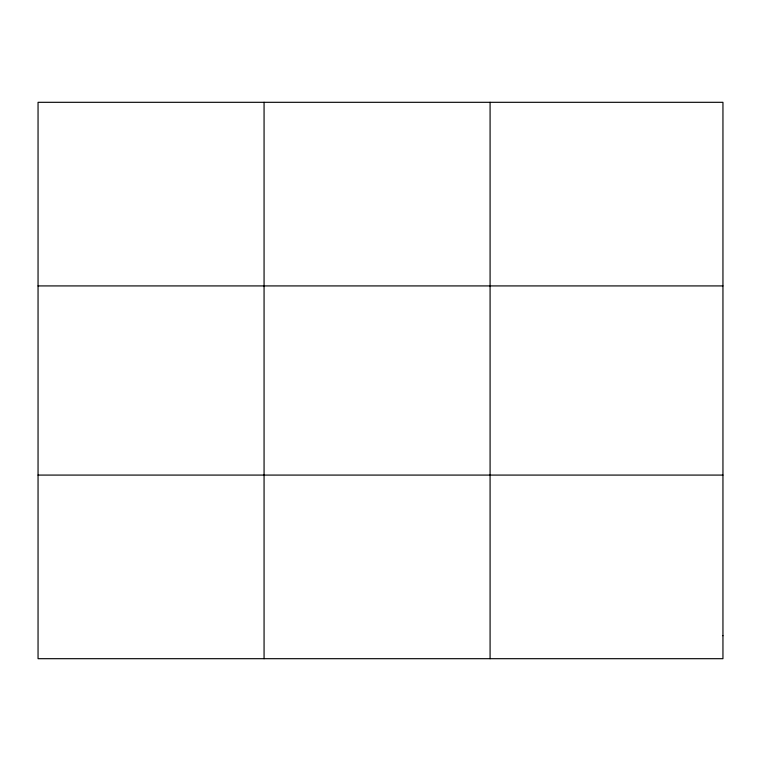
<?xml version="1.0" encoding="UTF-8"?>
<svg xmlns="http://www.w3.org/2000/svg" width="761" height="761" viewBox="0 0 761 761"><rect width="100%" height="100%" fill="white"/><g stroke="black" fill="none" stroke-linecap="round" stroke-linejoin="round"><path stroke-width="1.14" d="M264.067 658.693L264.067 102.307M490.084 658.693L490.084 102.307M38.05 285.917L722.95 285.917M38.05 475.083L722.95 475.083M722.95 635.739L722.95 658.693L38.05 658.693L38.05 102.307L722.95 102.307L722.95 635.739"/></g></svg>
